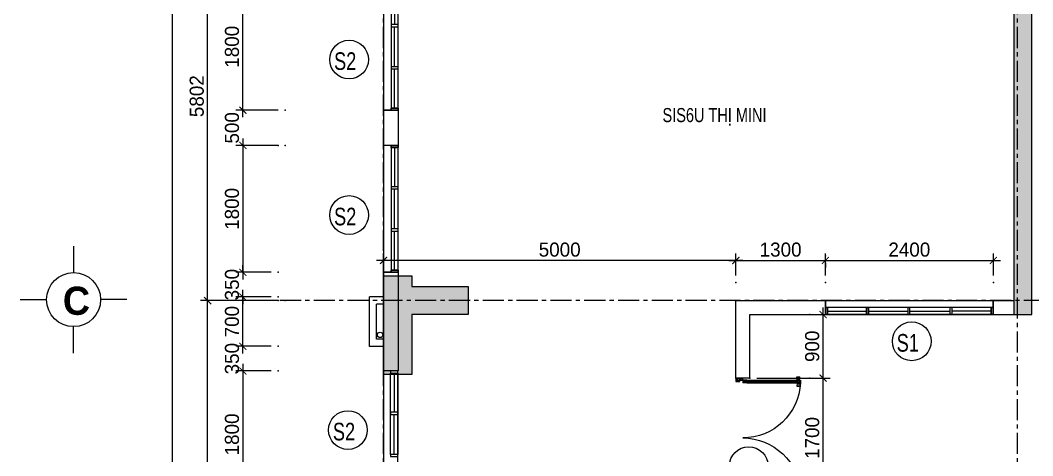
# Model space of a CAD drawing. Header units: inches. Extents: x -844707 to -690155, y -211546 to -175871.
# Drawn here: x -808977 to -794605, y -192594 to -186416 of the extents above; entities that cross this region are included whole.
import ezdxf

# ---------------------------------------------------------------- set-up
doc = ezdxf.new("R2010")
doc.units = ezdxf.units.IN
doc.header["$LTSCALE"] = 48
doc.header["$MEASUREMENT"] = 0
doc.linetypes.add('CENTER', pattern=[2, 1.25, -0.25, 0.25, -0.25])
for name, color, linetype in [('DWGSHARE.com-COT-DWGSHARE.com', 2, 'Continuous'), ('DWGSHARE.com-CUA-DWGSHARE.com', 231, 'Continuous'), ('DWGSHARE.com-DIM-DWGSHARE.com', 251, 'Continuous'), ('DWGSHARE.com-NET-DWGSHARE.com', 245, 'Continuous'), ('DWGSHARE.com-text-DWGSHARE.com', 3, 'Continuous'), ('DWGSHARE.com-truc-DWGSHARE.com', 250, 'CENTER'), ('DWGSHARE.com-TUONG-DWGSHARE.com', 7, 'Continuous')]:
    doc.layers.add(name, color=color, linetype=linetype)
doc.layers.add('DWGSHARE.com-DefPoints-DWGSHARE.com', color=7, linetype='Continuous', plot=False)
doc.styles.add('AVO-B', font='')
doc.styles.add('KTEN', font='', dxfattribs={"width": 0.9})
doc.styles.add('VNI-AVO', font='')
doc.styles.get('AVO-B').set_extended_font_data('VNI-Avo', bold=True)
doc.styles.get('KTEN').set_extended_font_data('VNI-Helve-Condense')
doc.styles.get('VNI-AVO').set_extended_font_data('VNI-Avo')
doc.dimstyles.new('tl1-100', dxfattribs={"dimtxt": 200, "dimasz": 100, "dimexe": 100, "dimexo": 100, "dimgap": 50, "dimtad": 1, "dimdec": 0, "dimzin": 0, "dimdsep": 46, "dimtxsty": 'VNI-AVO', "dimblk": 'ARCHTICK', "dimcen": 1, "dimdle": 100, "dimclrd": 256, "dimclre": 256, "dimclrt": 2, "dimadec": 0, "dimazin": 0, "dimtfac": 1, "dimtdec": 0, "dimtix": 1, "dimtofl": 0, "dimtmove": 2, "dimatfit": 3, "dimldrblk": 'ARCHTICK', "dimfxl": 1, "dimtolj": 2, "dimtzin": 0, "dimarcsym": 0})

# ---------------------------------------------------------------- blocks, each defined once
blk = doc.blocks.new('_ArchTick')
at = {"color": 0, "linetype": 'ByBlock', "const_width": 0.15}
blk.add_lwpolyline([(-0.5, -0.5), (0.5, 0.5)], dxfattribs=at)
blk = doc.blocks.new('*D45')
at = {"layer": 'DWGSHARE.com-DefPoints-DWGSHARE.com', "color": 0, "transparency": 16777216}
for p in [(-806317, -190394), (-805317, -190394), (-805317, -197992)]:
    blk.add_point(p, dxfattribs=at)
at = {"layer": 'DWGSHARE.com-DIM-DWGSHARE.com', "lineweight": -2, "transparency": 16777216}
for p, q in [((-805417, -190394), (-806417, -190394)), ((-806317, -198092), (-806317, -190294)), ((-805417, -197992), (-806417, -197992))]:
    blk.add_line(p, q, dxfattribs=at)
at = {"layer": 'DWGSHARE.com-DIM-DWGSHARE.com', "lineweight": -2, "transparency": 16777216, "xscale": 100, "yscale": 100, "zscale": 100}
for p, rotation in [((-806317, -190394), 90), ((-806317, -197992), 270)]:
    blk.add_blockref('_ArchTick', p, dxfattribs=dict(at, rotation=rotation))
at = {"layer": 'DWGSHARE.com-DIM-DWGSHARE.com', "color": 2, "transparency": 16777216, "insert": (-806471, -194193), "char_height": 200, "attachment_point": 5, "rotation": 90, "style": 'VNI-AVO'}
blk.add_mtext('\\A2;7598', dxfattribs=at)
blk = doc.blocks.new('*D46')
at = {"layer": 'DWGSHARE.com-DefPoints-DWGSHARE.com', "color": 0, "transparency": 16777216}
for p in [(-806317, -184592), (-805217, -184592), (-805217, -190394)]:
    blk.add_point(p, dxfattribs=at)
at = {"layer": 'DWGSHARE.com-DIM-DWGSHARE.com', "lineweight": -2, "transparency": 16777216}
for p, q in [((-806317, -190494), (-806317, -184492)), ((-805317, -184592), (-806417, -184592)), ((-805317, -190394), (-806417, -190394))]:
    blk.add_line(p, q, dxfattribs=at)
at = {"layer": 'DWGSHARE.com-DIM-DWGSHARE.com', "lineweight": -2, "transparency": 16777216, "xscale": 100, "yscale": 100, "zscale": 100}
for p, rotation in [((-806317, -184592), 90), ((-806317, -190394), 270)]:
    blk.add_blockref('_ArchTick', p, dxfattribs=dict(at, rotation=rotation))
at = {"layer": 'DWGSHARE.com-DIM-DWGSHARE.com', "color": 2, "transparency": 16777216, "insert": (-806471, -187493), "char_height": 200, "attachment_point": 5, "rotation": 90, "style": 'VNI-AVO'}
blk.add_mtext('\\A2;5802', dxfattribs=at)
blk = doc.blocks.new('*D47')
at = {"layer": 'DWGSHARE.com-DefPoints-DWGSHARE.com', "color": 0, "transparency": 16777216}
for p in [(-806817, -181992), (-805217, -181992), (-805217, -204392)]:
    blk.add_point(p, dxfattribs=at)
at = {"layer": 'DWGSHARE.com-DIM-DWGSHARE.com', "lineweight": -2, "transparency": 16777216}
for p, q in [((-806817, -204492), (-806817, -181892)), ((-805317, -181992), (-806917, -181992)), ((-805317, -204392), (-806917, -204392))]:
    blk.add_line(p, q, dxfattribs=at)
at = {"layer": 'DWGSHARE.com-DIM-DWGSHARE.com', "lineweight": -2, "transparency": 16777216, "xscale": 100, "yscale": 100, "zscale": 100}
for p, rotation in [((-806817, -181992), 90), ((-806817, -204392), 270)]:
    blk.add_blockref('_ArchTick', p, dxfattribs=dict(at, rotation=rotation))
at = {"layer": 'DWGSHARE.com-DIM-DWGSHARE.com', "color": 2, "transparency": 16777216, "insert": (-806971, -193192), "char_height": 200, "attachment_point": 5, "rotation": 90, "style": 'VNI-AVO'}
blk.add_mtext('\\A2;22400', dxfattribs=at)
blk = doc.blocks.new('*D79')
at = {"layer": 'DWGSHARE.com-DefPoints-DWGSHARE.com', "color": 0, "transparency": 16777216}
for p in [(-805817, -190342), (-805317, -190342), (-805317, -191042)]:
    blk.add_point(p, dxfattribs=at)
at = {"layer": 'DWGSHARE.com-DIM-DWGSHARE.com', "lineweight": -2, "transparency": 16777216}
for p, q in [((-805817, -191142), (-805817, -190242)), ((-805417, -190342), (-805917, -190342)), ((-805417, -191042), (-805917, -191042))]:
    blk.add_line(p, q, dxfattribs=at)
at = {"layer": 'DWGSHARE.com-DIM-DWGSHARE.com', "lineweight": -2, "transparency": 16777216, "xscale": 100, "yscale": 100, "zscale": 100}
for p, rotation in [((-805817, -190342), 90), ((-805817, -191042), 270)]:
    blk.add_blockref('_ArchTick', p, dxfattribs=dict(at, rotation=rotation))
at = {"layer": 'DWGSHARE.com-DIM-DWGSHARE.com', "color": 2, "transparency": 16777216, "insert": (-805971, -190692), "char_height": 200, "attachment_point": 5, "rotation": 90, "style": 'VNI-AVO'}
blk.add_mtext('\\A2;700', dxfattribs=at)
blk = doc.blocks.new('*D81')
at = {"layer": 'DWGSHARE.com-DefPoints-DWGSHARE.com', "color": 0, "transparency": 16777216}
for p in [(-805817, -189992), (-805317, -189992), (-805317, -190342)]:
    blk.add_point(p, dxfattribs=at)
at = {"layer": 'DWGSHARE.com-DIM-DWGSHARE.com', "lineweight": -2, "transparency": 16777216}
for p, q in [((-805417, -189992), (-805917, -189992)), ((-805817, -189992), (-805817, -189892)), ((-805417, -190342), (-805917, -190342)), ((-805817, -190342), (-805817, -190442))]:
    blk.add_line(p, q, dxfattribs=at)
at = {"layer": 'DWGSHARE.com-DIM-DWGSHARE.com', "lineweight": -2, "transparency": 16777216, "xscale": 100, "yscale": 100, "zscale": 100}
for p, rotation in [((-805817, -189992), 270), ((-805817, -190342), 90)]:
    blk.add_blockref('_ArchTick', p, dxfattribs=dict(at, rotation=rotation))
at = {"layer": 'DWGSHARE.com-DIM-DWGSHARE.com', "color": 2, "transparency": 16777216, "insert": (-805971, -190167), "char_height": 200, "attachment_point": 5, "rotation": 90, "style": 'VNI-AVO'}
blk.add_mtext('\\A2;350', dxfattribs=at)
blk = doc.blocks.new('*D82')
at = {"layer": 'DWGSHARE.com-DefPoints-DWGSHARE.com', "color": 0, "transparency": 16777216}
for p in [(-805817, -185892), (-805217, -185892), (-805217, -187692)]:
    blk.add_point(p, dxfattribs=at)
at = {"layer": 'DWGSHARE.com-DIM-DWGSHARE.com', "lineweight": -2, "transparency": 16777216}
for p, q in [((-805817, -187792), (-805817, -185792)), ((-805317, -185892), (-805917, -185892)), ((-805317, -187692), (-805917, -187692))]:
    blk.add_line(p, q, dxfattribs=at)
at = {"layer": 'DWGSHARE.com-DIM-DWGSHARE.com', "lineweight": -2, "transparency": 16777216, "xscale": 100, "yscale": 100, "zscale": 100}
for p, rotation in [((-805817, -185892), 90), ((-805817, -187692), 270)]:
    blk.add_blockref('_ArchTick', p, dxfattribs=dict(at, rotation=rotation))
at = {"layer": 'DWGSHARE.com-DIM-DWGSHARE.com', "color": 2, "transparency": 16777216, "insert": (-805971, -186792), "char_height": 200, "attachment_point": 5, "rotation": 90, "style": 'VNI-AVO'}
blk.add_mtext('\\A2;1800', dxfattribs=at)
blk = doc.blocks.new('cua1600')
at = {"color": 1}
for p, q in [((-767, 865), (-807, 865)), ((-807, 860), (-807, 865)), ((-767, 860), (-767, 865)), ((-757, 820), (-817, 796)), ((-802, 830), (-807, 860)), ((-767, 860), (-807, 860)), ((-802, 770), (-807, 740)), ((-807, 740), (-807, 735)), ((-767, 740), (-807, 740)), ((-767, 735), (-807, 735)), ((-772, 830), (-802, 830)), ((-772, 770), (-802, 770)), ((-797, 820), (-797, 830)), ((-797, 780), (-797, 770)), ((-757, 820), (-779, 780)), ((-777, 820), (-777, 830)), ((-777, 780), (-777, 770)), ((-772, 830), (-767, 860)), ((-772, 770), (-767, 740)), ((-767, 740), (-767, 735)), ((2, 820), (-58, 796)), ((2, 820), (-41, 780)), ((2, 820), (102, 850)), ((102, 850), (61, 800)), ((-759, -820), (-819, -796)), ((-769, -735), (-809, -735)), ((-809, -740), (-809, -735)), ((-769, -740), (-809, -740)), ((-804, -770), (-809, -740)), ((-804, -830), (-809, -860)), ((-769, -860), (-809, -860)), ((-809, -860), (-809, -865)), ((-774, -770), (-804, -770)), ((-774, -830), (-804, -830)), ((-799, -780), (-799, -770)), ((-799, -820), (-799, -830)), ((-759, -820), (-781, -780)), ((-779, -780), (-779, -770)), ((-779, -820), (-779, -830)), ((-774, -770), (-769, -740)), ((-774, -830), (-769, -860)), ((-769, -740), (-769, -735)), ((-769, -860), (-769, -865)), ((0, -820), (-60, -796)), ((0, -820), (-43, -780)), ((0, -820), (100, -850)), ((100, -850), (59, -800)), ((-769, -865), (-809, -865))]:
    blk.add_line(p, q, dxfattribs=at)
at = {"color": 3}
for p, q in [((-757, 820), (-817, 820)), ((-817, 820), (-817, 780)), ((-757, 780), (-817, 780)), ((-757, 820), (-757, 780)), ((-58, 820), (2, 820)), ((-58, 820), (-58, 780)), ((-58, 780), (2, 780)), ((2, 820), (2, 780)), ((-819, -820), (-819, -780)), ((-759, -780), (-819, -780)), ((-759, -820), (-819, -820)), ((-759, -820), (-759, -780)), ((-60, -820), (-60, -780)), ((-60, -780), (0, -780)), ((-60, -820), (0, -820)), ((0, -820), (0, -780))]:
    blk.add_line(p, q, dxfattribs=at)
for p, q in [((-58, 820), (-757, 820)), ((-58, 800), (-757, 800)), ((-58, 790), (-757, 790)), ((-58, 780), (-757, 780)), ((-60, -780), (-759, -780)), ((-60, -790), (-759, -790)), ((-60, -800), (-759, -800)), ((-60, -820), (-759, -820))]:
    blk.add_line(p, q)
for points in [[(42, 820), (2, 820), (2, 850), (102, 850), (102, 800), (42, 800)], [(40, -820), (0, -820), (0, -850), (100, -850), (100, -800), (40, -800)]]:
    blk.add_lwpolyline(points, close=True, dxfattribs=at)
at = {"color": 1}
for centre, radius, start, end in [((2, 820), 820, 182.796, 270), ((-764, 816), 42, 174.3731, 238.6899), ((-754, 811), 24.2, 157.1063, 263.9582), ((-19, 800), 34.3, 144.2433, 215.6728), ((1, 826), 39.4, 188.6295, 271.1418), ((94, 904), 96.3, 213.9098, 274.6078), ((98, 863), 41, 198.0428, 276.1388), ((0, -820), 820, 90, 177.204), ((-766, -816), 42, 121.3101, 185.6269), ((-756, -811), 24.2, 96.0418, 202.8937), ((-21, -800), 34.3, 144.3272, 215.7567), ((-1, -826), 39.4, 88.8582, 171.3705), ((92, -904), 96.3, 85.3922, 146.0902), ((96, -863), 41, 83.8612, 161.9572)]:
    blk.add_arc(centre, radius, start, end, dxfattribs=at)
at = {"layer": 'DWGSHARE.com-TUONG-DWGSHARE.com'}
for p, q in [((-98, 850), (102, 850)), ((-91, 850), (109, 850)), ((-98, -850), (100, -850)), ((-93, -850), (100, -850))]:
    blk.add_line(p, q, dxfattribs=at)
blk = doc.blocks.new('*D88')
at = {"layer": 'DWGSHARE.com-DefPoints-DWGSHARE.com', "color": 0, "transparency": 16777216}
for p in [(-805217, -187692), (-805817, -188192), (-805217, -188192)]:
    blk.add_point(p, dxfattribs=at)
at = {"layer": 'DWGSHARE.com-DIM-DWGSHARE.com', "lineweight": -2, "transparency": 16777216}
for p, q in [((-805317, -187692), (-805917, -187692)), ((-805817, -187692), (-805817, -187592)), ((-805317, -188192), (-805917, -188192)), ((-805817, -188192), (-805817, -188292))]:
    blk.add_line(p, q, dxfattribs=at)
at = {"layer": 'DWGSHARE.com-DIM-DWGSHARE.com', "lineweight": -2, "transparency": 16777216, "xscale": 100, "yscale": 100, "zscale": 100}
for p, rotation in [((-805817, -187692), 270), ((-805817, -188192), 90)]:
    blk.add_blockref('_ArchTick', p, dxfattribs=dict(at, rotation=rotation))
at = {"layer": 'DWGSHARE.com-DIM-DWGSHARE.com', "color": 2, "transparency": 16777216, "insert": (-805971, -187942), "char_height": 200, "attachment_point": 5, "rotation": 90, "style": 'VNI-AVO'}
blk.add_mtext('\\A2;500', dxfattribs=at)
blk = doc.blocks.new('*D89')
at = {"layer": 'DWGSHARE.com-DefPoints-DWGSHARE.com', "color": 0, "transparency": 16777216}
for p in [(-805317, -188192), (-805817, -189992), (-805317, -189992)]:
    blk.add_point(p, dxfattribs=at)
at = {"layer": 'DWGSHARE.com-DIM-DWGSHARE.com', "lineweight": -2, "transparency": 16777216}
for p, q in [((-805817, -188092), (-805817, -190092)), ((-805417, -188192), (-805917, -188192)), ((-805417, -189992), (-805917, -189992))]:
    blk.add_line(p, q, dxfattribs=at)
at = {"layer": 'DWGSHARE.com-DIM-DWGSHARE.com', "lineweight": -2, "transparency": 16777216, "xscale": 100, "yscale": 100, "zscale": 100}
for p, rotation in [((-805817, -188192), 90), ((-805817, -189992), 270)]:
    blk.add_blockref('_ArchTick', p, dxfattribs=dict(at, rotation=rotation))
at = {"layer": 'DWGSHARE.com-DIM-DWGSHARE.com', "color": 2, "transparency": 16777216, "insert": (-805971, -189092), "char_height": 200, "attachment_point": 5, "rotation": 90, "style": 'VNI-AVO'}
blk.add_mtext('\\A2;1800', dxfattribs=at)
blk = doc.blocks.new('*D214')
at = {"layer": 'DWGSHARE.com-DefPoints-DWGSHARE.com', "color": 0, "transparency": 16777216}
for p in [(-805317, -191392), (-805817, -193192), (-805317, -193192)]:
    blk.add_point(p, dxfattribs=at)
at = {"layer": 'DWGSHARE.com-DIM-DWGSHARE.com', "lineweight": -2, "transparency": 16777216}
for p, q in [((-805817, -191292), (-805817, -193292)), ((-805417, -191392), (-805917, -191392)), ((-805417, -193192), (-805917, -193192))]:
    blk.add_line(p, q, dxfattribs=at)
at = {"layer": 'DWGSHARE.com-DIM-DWGSHARE.com', "lineweight": -2, "transparency": 16777216, "xscale": 100, "yscale": 100, "zscale": 100}
for p, rotation in [((-805817, -191392), 90), ((-805817, -193192), 270)]:
    blk.add_blockref('_ArchTick', p, dxfattribs=dict(at, rotation=rotation))
at = {"layer": 'DWGSHARE.com-DIM-DWGSHARE.com', "color": 2, "transparency": 16777216, "insert": (-805971, -192292), "char_height": 200, "attachment_point": 5, "rotation": 90, "style": 'VNI-AVO'}
blk.add_mtext('\\A2;1800', dxfattribs=at)
blk = doc.blocks.new('*D319')
at = {"layer": 'DWGSHARE.com-DefPoints-DWGSHARE.com', "color": 0, "transparency": 16777216}
for p in [(-805817, -191042), (-805317, -191042), (-805317, -191392)]:
    blk.add_point(p, dxfattribs=at)
at = {"layer": 'DWGSHARE.com-DIM-DWGSHARE.com', "lineweight": -2, "transparency": 16777216}
for p, q in [((-805817, -191042), (-805817, -190942)), ((-805417, -191042), (-805917, -191042)), ((-805417, -191392), (-805917, -191392)), ((-805817, -191392), (-805817, -191492))]:
    blk.add_line(p, q, dxfattribs=at)
at = {"layer": 'DWGSHARE.com-DIM-DWGSHARE.com', "lineweight": -2, "transparency": 16777216, "xscale": 100, "yscale": 100, "zscale": 100}
for p, rotation in [((-805817, -191042), 270), ((-805817, -191392), 90)]:
    blk.add_blockref('_ArchTick', p, dxfattribs=dict(at, rotation=rotation))
at = {"layer": 'DWGSHARE.com-DIM-DWGSHARE.com', "color": 2, "transparency": 16777216, "insert": (-805971, -191217), "char_height": 200, "attachment_point": 5, "rotation": 90, "style": 'VNI-AVO'}
blk.add_mtext('\\A2;350', dxfattribs=at)
blk = doc.blocks.new('*D376')
at = {"layer": 'DWGSHARE.com-DefPoints-DWGSHARE.com', "color": 0, "transparency": 16777216}
for p in [(-797549, -189824), (-798820, -190136), (-797549, -190136)]:
    blk.add_point(p, dxfattribs=at)
at = {"layer": 'DWGSHARE.com-DIM-DWGSHARE.com', "lineweight": -2, "transparency": 16777216}
for p, q in [((-798920, -189824), (-797449, -189824)), ((-798820, -190036), (-798820, -189724)), ((-797549, -190036), (-797549, -189724))]:
    blk.add_line(p, q, dxfattribs=at)
at = {"layer": 'DWGSHARE.com-DIM-DWGSHARE.com', "lineweight": -2, "transparency": 16777216, "xscale": 100, "yscale": 100, "zscale": 100, "rotation": 180}
blk.add_blockref('_ArchTick', (-798820, -189824), dxfattribs=at)
at = {"layer": 'DWGSHARE.com-DIM-DWGSHARE.com', "lineweight": -2, "transparency": 16777216, "xscale": 100, "yscale": 100, "zscale": 100}
blk.add_blockref('_ArchTick', (-797549, -189824), dxfattribs=at)
at = {"layer": 'DWGSHARE.com-DIM-DWGSHARE.com', "color": 2, "transparency": 16777216, "insert": (-798184, -189671), "char_height": 200, "attachment_point": 5, "style": 'VNI-AVO'}
blk.add_mtext('\\A2;1300', dxfattribs=at)
blk = doc.blocks.new('*D377')
at = {"layer": 'DWGSHARE.com-DefPoints-DWGSHARE.com', "color": 0, "transparency": 16777216}
for p in [(-797549, -189759), (-795164, -189824), (-795164, -190136)]:
    blk.add_point(p, dxfattribs=at)
at = {"layer": 'DWGSHARE.com-DIM-DWGSHARE.com', "lineweight": -2, "transparency": 16777216}
for p, q in [((-797649, -189824), (-795064, -189824)), ((-795164, -190036), (-795164, -189724)), ((-797549, -189859), (-797549, -189924))]:
    blk.add_line(p, q, dxfattribs=at)
at = {"layer": 'DWGSHARE.com-DIM-DWGSHARE.com', "lineweight": -2, "transparency": 16777216, "xscale": 100, "yscale": 100, "zscale": 100, "rotation": 180}
blk.add_blockref('_ArchTick', (-797549, -189824), dxfattribs=at)
at = {"layer": 'DWGSHARE.com-DIM-DWGSHARE.com', "lineweight": -2, "transparency": 16777216, "xscale": 100, "yscale": 100, "zscale": 100}
blk.add_blockref('_ArchTick', (-795164, -189824), dxfattribs=at)
at = {"layer": 'DWGSHARE.com-DIM-DWGSHARE.com', "color": 2, "transparency": 16777216, "insert": (-796357, -189671), "char_height": 200, "attachment_point": 5, "style": 'VNI-AVO'}
blk.add_mtext('\\A2;2400', dxfattribs=at)
blk = doc.blocks.new('*D379')
at = {"layer": 'DWGSHARE.com-DefPoints-DWGSHARE.com', "color": 0, "transparency": 16777216}
for p in [(-798620, -191492), (-797581, -191492), (-797516, -193192)]:
    blk.add_point(p, dxfattribs=at)
at = {"layer": 'DWGSHARE.com-DIM-DWGSHARE.com', "lineweight": -2, "transparency": 16777216}
for p, q in [((-797581, -193292), (-797581, -191392)), ((-798520, -191492), (-797481, -191492)), ((-797616, -193192), (-797681, -193192))]:
    blk.add_line(p, q, dxfattribs=at)
at = {"layer": 'DWGSHARE.com-DIM-DWGSHARE.com', "lineweight": -2, "transparency": 16777216, "xscale": 100, "yscale": 100, "zscale": 100}
for p, rotation in [((-797581, -191492), 90), ((-797581, -193192), 270)]:
    blk.add_blockref('_ArchTick', p, dxfattribs=dict(at, rotation=rotation))
at = {"layer": 'DWGSHARE.com-DIM-DWGSHARE.com', "color": 2, "transparency": 16777216, "insert": (-797735, -192342), "char_height": 200, "attachment_point": 5, "rotation": 90, "style": 'VNI-AVO'}
blk.add_mtext('\\A2;1700', dxfattribs=at)
blk = doc.blocks.new('*D380')
at = {"layer": 'DWGSHARE.com-DefPoints-DWGSHARE.com', "color": 0, "transparency": 16777216}
for p in [(-797771, -190592), (-797581, -190592), (-797771, -191492)]:
    blk.add_point(p, dxfattribs=at)
at = {"layer": 'DWGSHARE.com-DIM-DWGSHARE.com', "lineweight": -2, "transparency": 16777216}
for p, q in [((-797581, -191592), (-797581, -190492)), ((-797671, -190592), (-797481, -190592)), ((-797671, -191492), (-797481, -191492))]:
    blk.add_line(p, q, dxfattribs=at)
at = {"layer": 'DWGSHARE.com-DIM-DWGSHARE.com', "lineweight": -2, "transparency": 16777216, "xscale": 100, "yscale": 100, "zscale": 100}
for p, rotation in [((-797581, -190592), 90), ((-797581, -191492), 270)]:
    blk.add_blockref('_ArchTick', p, dxfattribs=dict(at, rotation=rotation))
at = {"layer": 'DWGSHARE.com-DIM-DWGSHARE.com', "color": 2, "transparency": 16777216, "insert": (-797735, -191042), "char_height": 200, "attachment_point": 5, "rotation": 90, "style": 'VNI-AVO'}
blk.add_mtext('\\A2;900', dxfattribs=at)
blk = doc.blocks.new('*D773')
at = {"layer": 'DWGSHARE.com-DefPoints-DWGSHARE.com', "color": 0, "transparency": 16777216}
for p in [(-803820, -189824), (-803820, -190042), (-798820, -190136)]:
    blk.add_point(p, dxfattribs=at)
at = {"layer": 'DWGSHARE.com-DIM-DWGSHARE.com', "lineweight": -2, "transparency": 16777216}
for p, q in [((-798720, -189824), (-803920, -189824)), ((-803820, -189942), (-803820, -189724)), ((-798820, -190036), (-798820, -189724))]:
    blk.add_line(p, q, dxfattribs=at)
at = {"layer": 'DWGSHARE.com-DIM-DWGSHARE.com', "lineweight": -2, "transparency": 16777216, "xscale": 100, "yscale": 100, "zscale": 100, "rotation": 180}
blk.add_blockref('_ArchTick', (-803820, -189824), dxfattribs=at)
at = {"layer": 'DWGSHARE.com-DIM-DWGSHARE.com', "lineweight": -2, "transparency": 16777216, "xscale": 100, "yscale": 100, "zscale": 100}
blk.add_blockref('_ArchTick', (-798820, -189824), dxfattribs=at)
at = {"layer": 'DWGSHARE.com-DIM-DWGSHARE.com', "color": 2, "transparency": 16777216, "insert": (-801320, -189671), "char_height": 200, "attachment_point": 5, "style": 'VNI-AVO'}
blk.add_mtext('\\A2;5000', dxfattribs=at)

msp = doc.modelspace()

# ---------------------------------------------------------------- hatches: boundary and pattern name
at = {"layer": 'DWGSHARE.com-COT-DWGSHARE.com'}
for points in [[(-794872.3, -190592), (-794619.1, -190592), (-794619.1, -184591.8), (-794872.5, -184591.8)], [(-803419.2, -191442), (-803819.2, -191442), (-803819.2, -190594), (-803819.2, -190042.1), (-803419.2, -190042.1), (-803419.2, -190191.7), (-802619, -190191.7), (-802619, -190592.4), (-803419.2, -190592.4)]]:
    msp.add_hatch(color=256, dxfattribs=at).paths.add_polyline_path(points)

# ---------------------------------------------------------------- linework, layer by layer
for points in [[(-794872.3, -190592), (-794619.1, -190592), (-794619.1, -184591.8), (-794872.5, -184591.8)], [(-803419.2, -191442), (-803819.2, -191442), (-803819.2, -190594), (-803819.2, -190042.1), (-803419.2, -190042.1), (-803419.2, -190191.7), (-802619, -190191.7), (-802619, -190592.4), (-803419.2, -190592.4)]]:
    msp.add_lwpolyline(points, close=True, dxfattribs=at)
at = {"layer": 'DWGSHARE.com-CUA-DWGSHARE.com'}
for centre in [(-804309.2, -186973.5), (-804309.2, -189179.1), (-796323, -190970.8), (-804326, -192230), (-798636.1, -192741.8)]:
    msp.add_circle(centre, 275, dxfattribs=at)
at = {"layer": 'DWGSHARE.com-DIM-DWGSHARE.com'}
for p, q in [((-808220.2, -189622.7), (-808220.2, -189996.7)), ((-808977.2, -190379.7), (-808603.2, -190379.7)), ((-807463.2, -190379.7), (-807837.2, -190379.7)), ((-808220.2, -191136.7), (-808220.2, -190762.7))]:
    msp.add_line(p, q, dxfattribs=at)
msp.add_circle((-808220.2, -190379.7), 383, dxfattribs=at)
at = {"layer": 'DWGSHARE.com-NET-DWGSHARE.com'}
for p, q in [((-803662.5, -185922.2), (-803662.5, -186477)), ((-803662.7, -187077), (-803662.7, -186507.2)), ((-803662.9, -187662), (-803663, -187107.2)), ((-803662.5, -188222), (-803662.5, -188776.9)), ((-803662.7, -189376.9), (-803662.7, -188807)), ((-803662.9, -189961.8), (-803663, -189407)), ((-797519, -190541.4), (-796964.2, -190541.3)), ((-796934.4, -190541.4), (-796379.6, -190541.3)), ((-796349.4, -190541.6), (-795779.6, -190541.6)), ((-795194.6, -190541.8), (-795749.4, -190541.8)), ((-803669.6, -191422), (-803669.7, -191976.9)), ((-803669.9, -192576.9), (-803669.8, -192007))]:
    msp.add_line(p, q, dxfattribs=at)
for points in [[(-803612.5, -185892), (-803819.5, -185892), (-803819.5, -187691.8), (-803612.5, -187691.8)], [(-803612.5, -185922.2), (-803713.1, -185922.2), (-803713.1, -187662), (-803612.5, -187662)], [(-803712.9, -186477), (-803712.9, -186507.2), (-803612.5, -186507.2), (-803612.5, -186477)], [(-803712.9, -187077), (-803712.9, -187107.2), (-803612.5, -187107.2), (-803612.5, -187077)], [(-803713.1, -187691.8), (-803713.1, -187662), (-803612.5, -187662), (-803612.5, -187691.8)], [(-803612.5, -187691.8), (-803612.5, -187662), (-803713.1, -187662), (-803713.1, -187691.8)], [(-803612.5, -188191.9), (-803819.5, -188191.9), (-803819.5, -189991.7), (-803612.5, -189991.7)], [(-803612.5, -188222), (-803713.1, -188222), (-803713.1, -189961.8), (-803612.5, -189961.8)], [(-803712.9, -188222), (-803712.9, -188191.9), (-803612.5, -188191.9), (-803612.5, -188222)], [(-803712.9, -188191.9), (-803712.9, -188222), (-803612.5, -188222), (-803612.5, -188191.9)], [(-803712.9, -188776.9), (-803712.9, -188807), (-803612.5, -188807), (-803612.5, -188776.9)], [(-803712.9, -189376.9), (-803712.9, -189407), (-803612.5, -189407), (-803612.5, -189376.9)], [(-803713.1, -189991.7), (-803713.1, -189961.8), (-803612.5, -189961.8), (-803612.5, -189991.7)], [(-803612.5, -189991.7), (-803612.5, -189961.8), (-803713.1, -189961.8), (-803713.1, -189991.7)], [(-797548.9, -190591.8), (-797548.9, -190391.8), (-795164.4, -190392), (-795164.4, -190591.8)], [(-797548.9, -190491.2), (-797519, -190491.2), (-797519, -190591.8), (-797548.9, -190591.8)], [(-797548.9, -190591.8), (-797519, -190591.8), (-797519, -190491.2), (-797548.9, -190491.2)], [(-795194.6, -190591.8), (-795194.6, -190491.2), (-797519, -190491.2), (-797519, -190591.8)], [(-796964.2, -190491.2), (-796934.4, -190491.2), (-796934.4, -190591.8), (-796964.2, -190591.8)], [(-796964.2, -190591.8), (-796934.4, -190591.8), (-796934.4, -190491.2), (-796964.2, -190491.2)], [(-796349.4, -190491.4), (-796379.6, -190491.4), (-796379.6, -190591.8), (-796349.4, -190591.8)], [(-795749.4, -190491.4), (-795779.6, -190491.4), (-795779.6, -190591.8), (-795749.4, -190591.8)], [(-795194.6, -190491.4), (-795164.4, -190491.4), (-795164.4, -190591.8), (-795194.6, -190591.8)], [(-795164.4, -190491.4), (-795194.6, -190491.4), (-795194.6, -190591.8), (-795164.4, -190591.8)], [(-803619.4, -191391.9), (-803819.4, -191391.9), (-803819.6, -193192), (-803619.6, -193192)], [(-803720, -191391.9), (-803720, -191422), (-803619.6, -191422), (-803619.6, -191391.9)], [(-803619.5, -191422), (-803619.7, -192576.9), (-803720, -192576.9), (-803719.8, -191422)], [(-803720, -191976.9), (-803720, -192007), (-803619.6, -192007), (-803619.6, -191976.9)], [(-803720, -192576.9), (-803720, -192607), (-803619.6, -192607), (-803619.6, -192576.9)]]:
    msp.add_lwpolyline(points, close=True, dxfattribs=at)
msp.add_lwpolyline([(-797548.9, -190392), (-797548.9, -190392), (-797548.9, -190591.8), (-795164.4, -190591.8), (-795164.4, -190391.8)], dxfattribs=at)
msp.add_circle((-803868.9, -190879.4), 38.3, dxfattribs=at)
at = {"layer": 'DWGSHARE.com-truc-DWGSHARE.com', "ltscale": 5}
for p, q in [((-803819.5, -206009.4), (-803819.5, -182151.4)), ((-794819.5, -206009.4), (-794819.5, -182151.4)), ((-779551.7, -190392.1), (-805790.7, -190394.1))]:
    msp.add_line(p, q, dxfattribs=at)
at = {"layer": 'DWGSHARE.com-TUONG-DWGSHARE.com'}
for p, q in [((-794869.3, -190391.8), (-794869.3, -184589.5)), ((-803612.5, -187691.8), (-803819.5, -187691.8)), ((-803819.5, -187691.8), (-803819.5, -188191.9)), ((-803612.5, -187691.8), (-803612.5, -188191.9)), ((-803612.5, -188191.9), (-803819.5, -188191.9)), ((-803612.5, -189991.7), (-803819.5, -189991.7)), ((-803819.5, -189991.7), (-803819.5, -191392)), ((-803612.5, -189991.7), (-803612.5, -191392)), ((-804019.5, -191042.1), (-804019.5, -190342)), ((-803819.5, -190342), (-804019.5, -190342)), ((-798819.9, -191491.9), (-798819.9, -190391.8)), ((-798819.9, -190391.8), (-797548.9, -190391.8)), ((-797548.9, -190591.8), (-797548.9, -190391.8)), ((-795164.4, -190591.8), (-795164.4, -190391.8)), ((-795164.4, -190391.8), (-794869.3, -190391.8)), ((-803919.5, -190942.1), (-803919.5, -190442)), ((-803819.5, -190442), (-803919.5, -190442)), ((-803819.5, -190942), (-803819.5, -190442)), ((-798619.9, -191491.9), (-798619.9, -190591.8)), ((-798619.9, -190591.8), (-797548.9, -190591.8)), ((-795164.4, -190591.8), (-794619.3, -190591.8)), ((-803819.3, -190942), (-803919.5, -190942)), ((-803819.5, -191042.1), (-804019.5, -191042.1)), ((-803619.6, -191392), (-803819.6, -191392)), ((-798719.9, -191491.9), (-798819.9, -191491.9)), ((-798619.9, -191491.9), (-798819.9, -191491.9))]:
    msp.add_line(p, q, dxfattribs=at)

# ---------------------------------------------------------------- block references
at = {"layer": 'DWGSHARE.com-CUA-DWGSHARE.com', "xscale": -1}
msp.add_blockref('cua1600', (-798719.9, -192341.9), dxfattribs=at)

# ---------------------------------------------------------------- texts
at = {"layer": 'DWGSHARE.com-CUA-DWGSHARE.com', "style": 'KTEN', "width": 0.9}
for s, p in [('S2', (-804522.4, -187120.2)), ('S2', (-804522.4, -189325.7)), ('S1', (-796536.2, -191117.5)), ('S2', (-804539.2, -192376.7))]:
    msp.add_text(s, height=250, dxfattribs=at).set_placement(p)
at = {"layer": 'DWGSHARE.com-text-DWGSHARE.com', "style": 'KTEN', "width": 0.9}
msp.add_text('SIS6U THÒ MINI', height=200, dxfattribs=at).set_placement((-799860.5, -187861.1))
at = {"layer": 'DWGSHARE.com-text-DWGSHARE.com', "color": 3, "style": 'AVO-B'}
msp.add_text('C', height=400, dxfattribs=at).set_placement((-808372.9, -190595.4))

# ---------------------------------------------------------------- dimensions: what is measured, and where the dimension line sits
at = {"layer": 'DWGSHARE.com-DIM-DWGSHARE.com'}
for base, p1, p2, angle, picture, middle in [((-806817.2, -181991.9), (-805217.2, -204392.1), (-805217.2, -181991.9), 270, '*D47', (-806970.7, -193192)), ((-805817.2, -185892), (-805217.2, -187692.1), (-805217.2, -185892), 90, '*D82', (-805970.7, -186792)), ((-805817.2, -188191.9), (-805217.2, -187692.1), (-805217.2, -188191.9), 90, '*D88', (-805970.7, -187942)), ((-805817.2, -189992), (-805317.2, -188191.9), (-805317.2, -189992), 90, '*D89', (-805970.7, -189091.9)), ((-805817.2, -189992), (-805317.2, -190342), (-805317.2, -189992), 90, '*D81', (-805970.7, -190167)), ((-805817.2, -190342), (-805317.2, -191042.1), (-805317.2, -190342), 90, '*D79', (-805970.7, -190692)), ((-797581.4, -190591.8), (-797770.7, -191491.9), (-797770.7, -190591.8), 90, '*D380', (-797734.9, -191041.9)), ((-805817.2, -191042.1), (-805317.2, -191392.1), (-805317.2, -191042.1), 90, '*D319', (-805970.7, -191217.1)), ((-805817.2, -193192), (-805317.2, -191392), (-805317.2, -193192), 90, '*D214', (-805970.7, -192292)), ((-797581.4, -191491.9), (-797516.4, -193191.9), (-798619.9, -191491.9), 90, '*D379', (-797734.9, -192341.9))]:
    dim = msp.add_linear_dim(base=base, p1=p1, p2=p2, angle=angle, dimstyle='tl1-100', dxfattribs=at)
    dim.commit()
    dim.dimension.update_dxf_attribs({"geometry": picture, "text_midpoint": middle})
for base, p1, p2, picture, middle in [((-806317.2, -184591.8), (-805217.2, -190394.1), (-805217.2, -184591.8), '*D46', (-806470.7, -187493)), ((-806317.2, -190394.1), (-805317.2, -197992.1), (-805317.2, -190394.1), '*D45', (-806470.7, -194193.1))]:
    dim = msp.add_linear_dim(base=base, p1=p1, p2=p2, angle=270, dimstyle='tl1-100', override={"dimtmove": 1}, dxfattribs=at)
    dim.commit()
    dim.dimension.update_dxf_attribs({"geometry": picture, "text_midpoint": middle})
dim = msp.add_linear_dim(base=(-803819.7, -189824.1), p1=(-798819.9, -190136), p2=(-803819.7, -190042.1), dimstyle='tl1-100', dxfattribs=at)
dim.commit()
dim.dimension.update_dxf_attribs({"geometry": '*D773', "text_midpoint": (-801319.8, -189670.5)})
for base, p1, p2, text, picture, middle in [((-797548.9, -189824.1), (-798819.9, -190136), (-797548.9, -190136), '1300', '*D376', (-798184.4, -189670.5)), ((-795164.4, -189824.1), (-797548.9, -189759.1), (-795164.4, -190136), '2400', '*D377', (-796356.7, -189670.5))]:
    dim = msp.add_linear_dim(base=base, p1=p1, p2=p2, text=text, dimstyle='tl1-100', dxfattribs=at)
    dim.commit()
    dim.dimension.update_dxf_attribs({"geometry": picture, "text_midpoint": middle})

doc.saveas('drawing.dxf')
